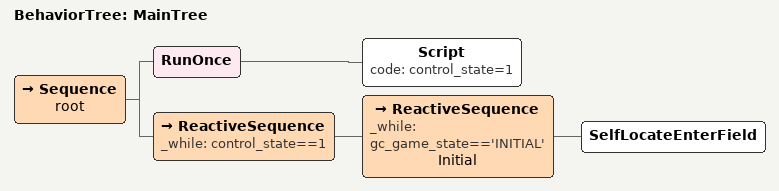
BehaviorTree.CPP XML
<root BTCPP_format="4">
    <!-- 포함될 BT 파일들 -->
    <include path="./subtrees/subtree_locate.xml" />
    <include path="./subtrees/subtree_cam_find_and_track_ball.xml" />

    <!-- 시작 -->
    <BehaviorTree ID="MainTree">
        <Sequence name="root">
            <RunOnce><Script code="control_state=1" /></RunOnce>

            <ReactiveSequence _while="control_state==1">
                <ReactiveSequence _while="gc_game_state=='INITIAL'" name="Initial">
                    <SelfLocateEnterField />
                </ReactiveSequence>
            </ReactiveSequence>
        </Sequence>
    </BehaviorTree>
</root>
